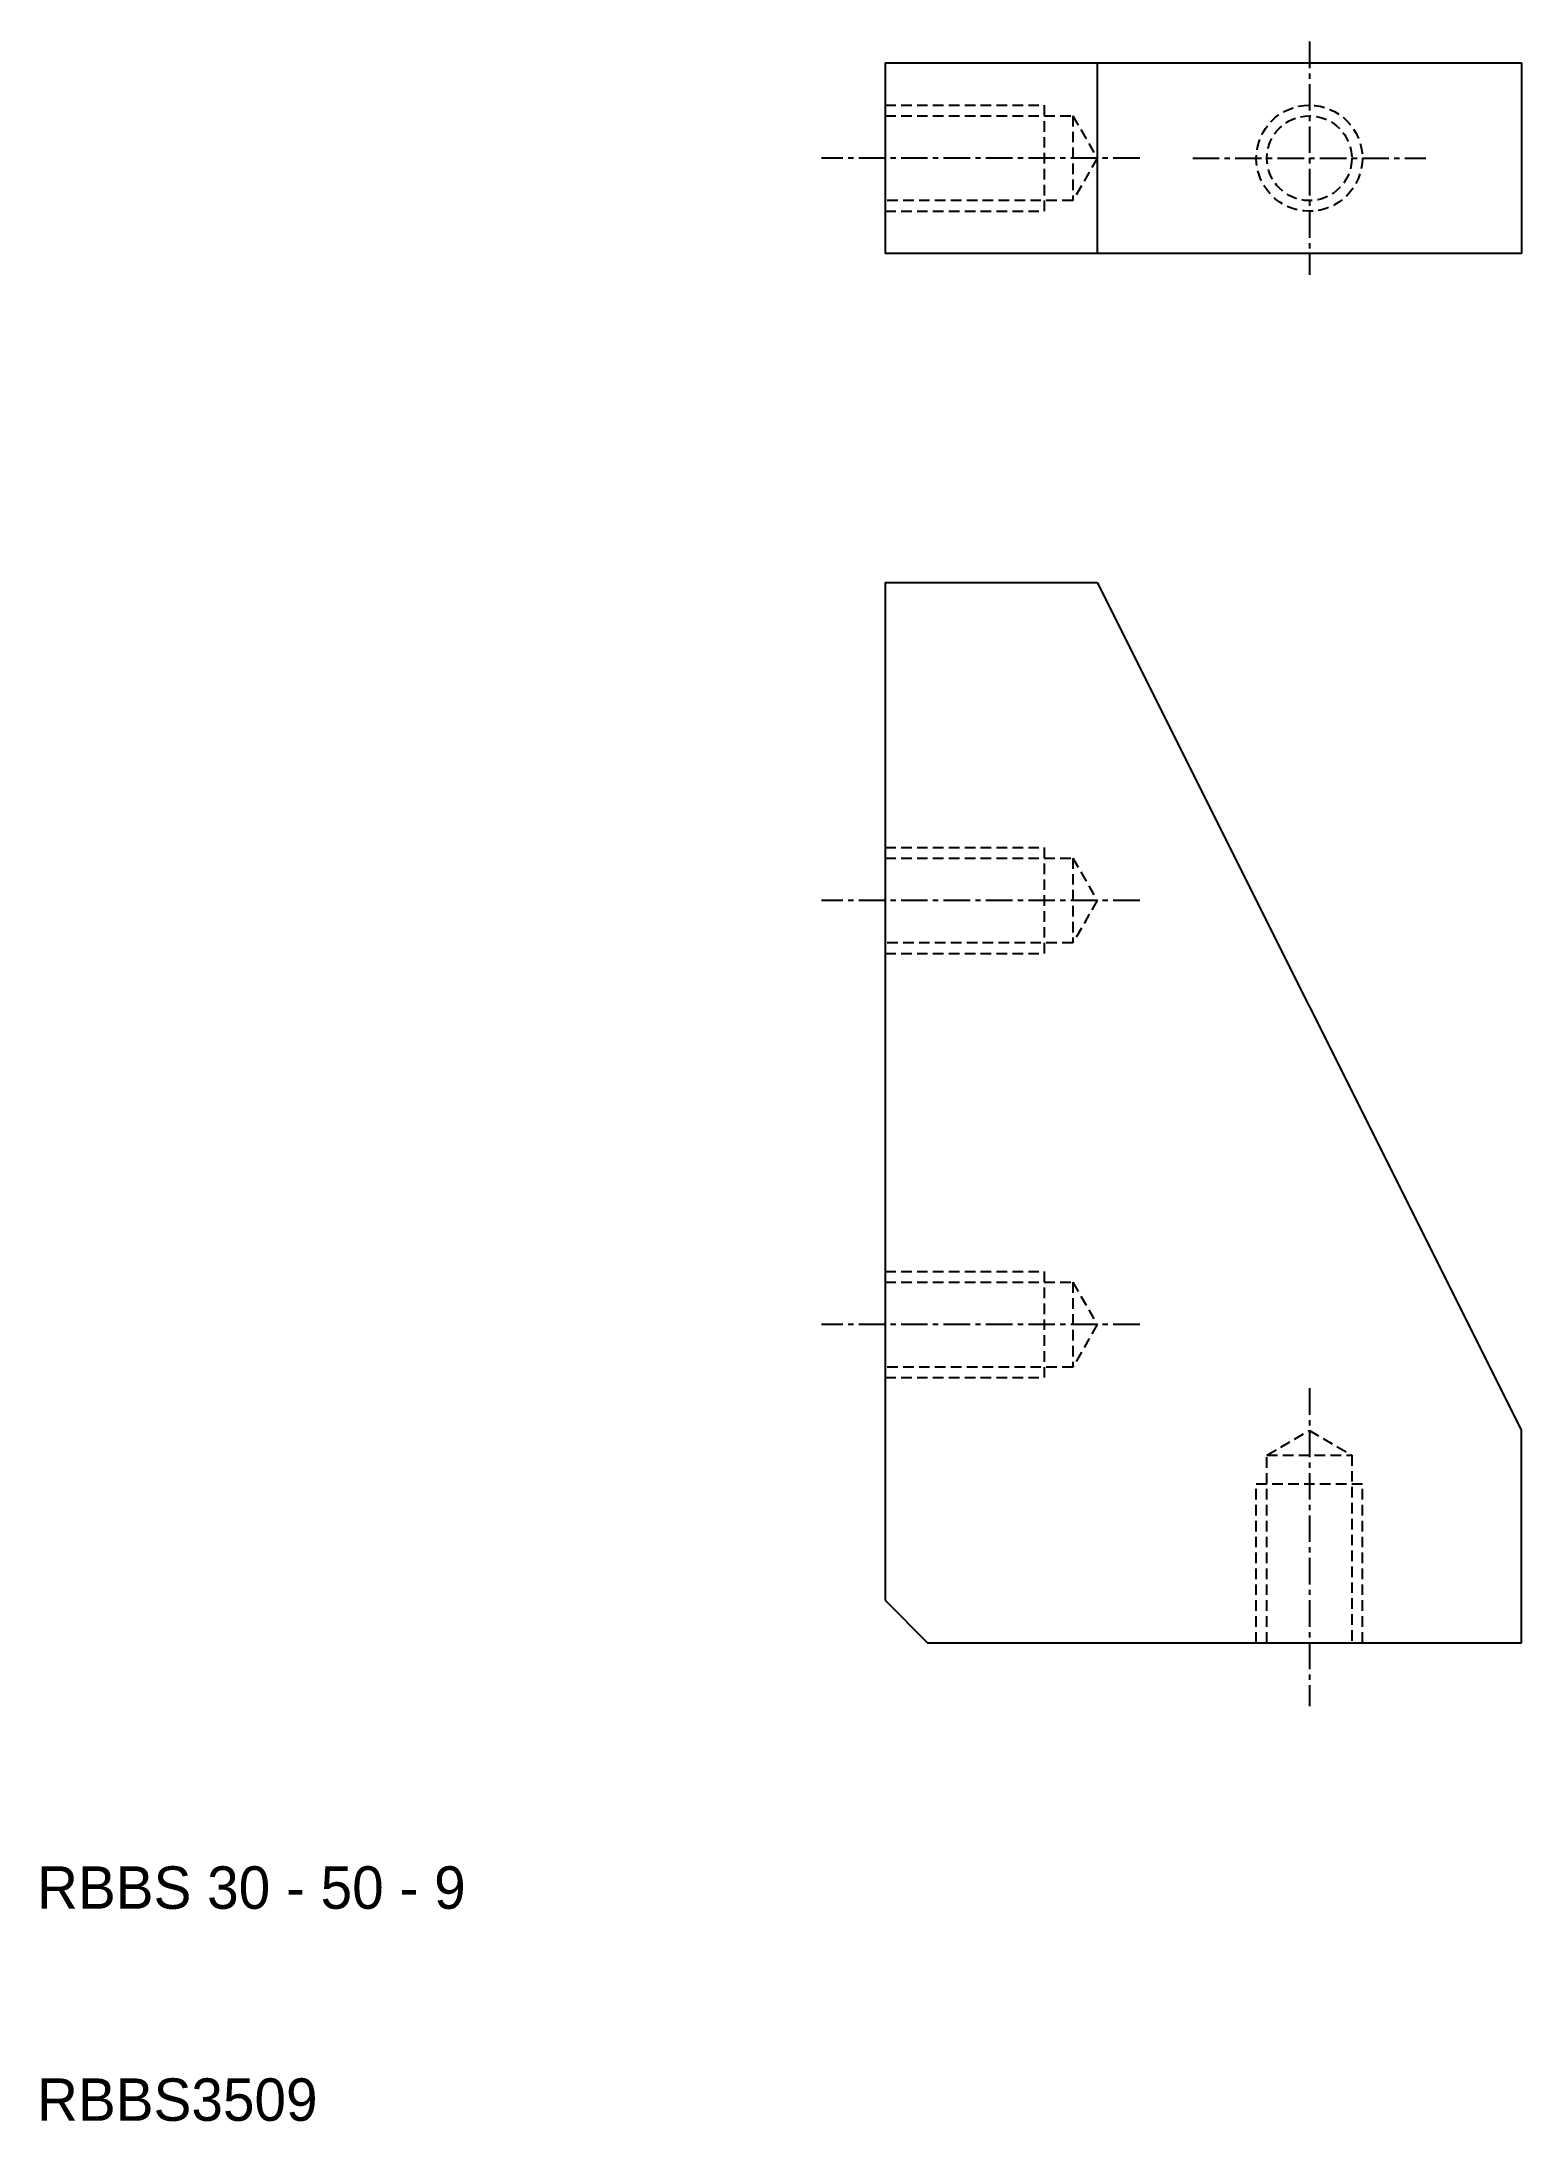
# Model space of a CAD drawing. Extents: x 10.2 to 80, y 10 to 108.1.
import ezdxf

# ---------------------------------------------------------------- set-up
doc = ezdxf.new("R2010")
doc.units = 0
doc.linetypes.add('CENTER', pattern=[2, 1.25, -0.25, 0.25, -0.25])
doc.linetypes.add('DASHED', pattern=[0.75, 0.5, -0.25])
doc.layers.get('0').update_dxf_attribs({"linetype": 'CONTINUOUS'})
doc.layers.add('CENTER', color=1, linetype='CENTER')

msp = doc.modelspace()

# ---------------------------------------------------------------- linework, layer by layer
at = {"color": 7, "linetype": 'CONTINUOUS'}
for p, q in [((50, 107.055), (50, 98.055)), ((50, 107.055), (80, 107.055)), ((60, 107.055), (60, 98.055)), ((80, 107.055), (80, 98.055)), ((80, 98.055), (50, 98.055)), ((50, 82.547), (50, 34.547)), ((50, 82.547), (60, 82.547)), ((60, 82.547), (80, 42.547)), ((80, 32.547), (80, 42.547)), ((50, 34.547), (52, 32.547)), ((52, 32.547), (80, 32.547))]:
    msp.add_line(p, q, dxfattribs=at)
at = {"color": 3, "linetype": 'DASHED'}
for p, q in [((50, 105.055), (57.5, 105.055)), ((57.5, 105.055), (57.5, 100.055)), ((50, 104.555), (58.845, 104.555)), ((58.845, 104.555), (60, 102.555)), ((58.845, 104.555), (58.845, 100.555)), ((60, 102.555), (58.845, 100.555)), ((58.845, 100.555), (50, 100.555)), ((50, 100.055), (57.5, 100.055)), ((50, 70.047), (57.5, 70.047)), ((57.5, 70.047), (57.5, 65.047)), ((50, 69.547), (58.845, 69.547)), ((58.845, 69.547), (58.845, 65.547)), ((58.845, 69.547), (60, 67.547)), ((60, 67.547), (58.845, 65.547)), ((58.845, 65.547), (50, 65.547)), ((50, 65.047), (57.5, 65.047)), ((50, 50.047), (57.5, 50.047)), ((57.5, 50.047), (57.5, 45.047)), ((50, 49.547), (58.845, 49.547)), ((58.845, 49.547), (58.845, 45.547)), ((58.845, 49.547), (60, 47.547)), ((60, 47.547), (58.845, 45.547)), ((58.845, 45.547), (50, 45.547)), ((50, 45.047), (57.5, 45.047)), ((68, 41.392), (70, 42.547)), ((70, 42.547), (72, 41.392)), ((68, 32.547), (68, 41.392)), ((68, 41.392), (72, 41.392)), ((72, 41.392), (72, 32.547)), ((67.5, 40.047), (72.5, 40.047)), ((67.5, 32.547), (67.5, 40.047)), ((72.5, 32.547), (72.5, 40.047))]:
    msp.add_line(p, q, dxfattribs=at)
for radius in [2.5, 2]:
    msp.add_circle((70, 102.555), radius, dxfattribs=at)
at = {"layer": 'CENTER', "color": 1, "linetype": 'CENTER'}
for p, q in [((70, 108.055), (70, 97.055)), ((62, 102.555), (47, 102.555)), ((64.5, 102.555), (75.5, 102.555)), ((62, 67.547), (47, 67.547)), ((62, 47.547), (47, 47.547)), ((70, 44.547), (70, 29.547))]:
    msp.add_line(p, q, dxfattribs=at)

# ---------------------------------------------------------------- texts
at = {"color": 7, "linetype": 'CONTINUOUS'}
for s, p in [('RBBS 30 - 50 - 9', (10, 20)), ('RBBS3509', (10, 10))]:
    msp.add_text(s, height=2, dxfattribs=at).set_placement(p)

doc.saveas('drawing.dxf')
